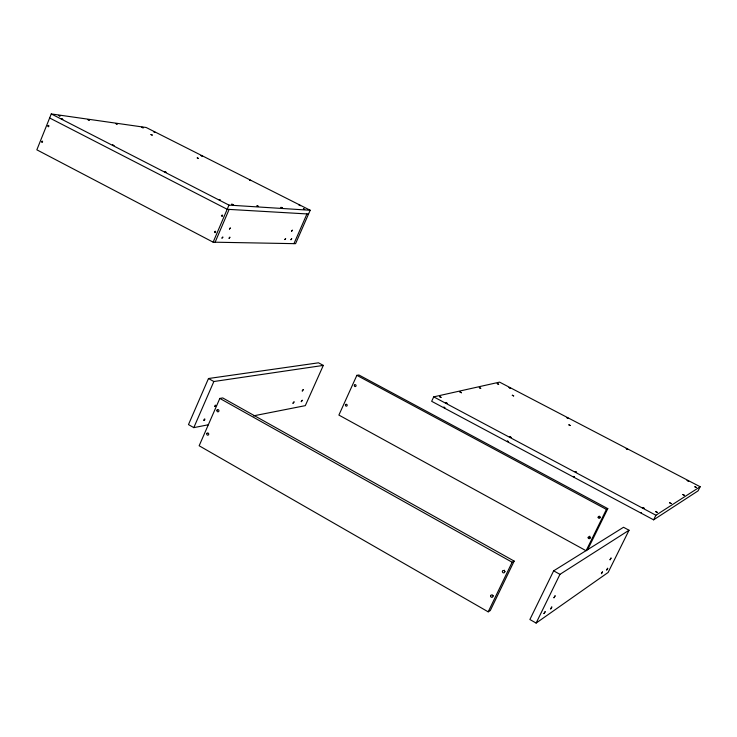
<?xml version="1.0" encoding="UTF-8"?>
<svg xmlns="http://www.w3.org/2000/svg" width="737" height="737" viewBox="0 0 737 737"><rect width="100%" height="100%" fill="white"/><g stroke="black" fill="none" stroke-linecap="round" stroke-linejoin="round"><path stroke-width="1.11" d="M51.268 113.931L36.85 149.823L213.131 242.169L295.574 243.68L310.194 210.257L146.156 127.492L51.268 113.931L228.977 205.107L310.194 210.257M213.131 242.169L228.977 205.107M215.112 242.206L229.143 209.4M253.491 415.861L305.302 405.645L323.313 365.405L318.504 362.816L208.479 378.523L188.479 424.595L193.803 427.635L208.442 424.742M193.803 427.635L213.859 381.517L323.313 365.405M219.829 398.422L199.156 445.765L488.198 611.839L490.298 610.531L514.159 561.097L222.74 397.934L219.829 398.422L512.132 562.23L514.159 561.097M293.952 243.652L306.951 213.933M356.865 375.336L338.891 415.078L586.118 550.742L606.422 509.414L607.804 508.641L358.901 374.995L356.865 375.336L606.422 509.414M433.725 396.865L431.67 401.306L653.618 519.834L698.086 490.851L700.15 486.742L499.575 382.125L433.725 396.865L655.912 515.237L700.15 486.742M488.198 611.839L512.132 562.23M553.653 570.834L529.885 619.513L536.121 623.069L608.126 572.456L629.029 530.244L623.52 527.268L553.653 570.834L559.963 574.344L629.029 530.244M536.121 623.069L559.963 574.344M587.564 549.848L607.804 508.641M653.618 519.834L655.912 515.237M507.332 441.085L508.235 441.749M308.545 214.025L227.189 209.29L49.637 117.984M507.544 441.104L508.106 441.306M641.476 512.86L640.868 512.602M444.089 407.183L444.853 407.533M444.733 407.81L443.656 407.192M208.479 378.523L213.859 381.517M573.183 476.452L574.353 476.867L573.994 476.471M505.094 571.562A1.225 1.142 57.5 0 1 504.449 570.217M493.348 595.92A1.225 1.133 57.6 0 1 492.758 595.192M600.369 517.494A1.013 0.967 50 0 1 599.586 516.287M590.659 537.826A1.013 0.958 50.7 0 1 589.849 536.149M41.539 141.661C42.497 144.314 43.271 139.505 41.539 141.661M47.85 125.953C48.817 128.616 49.591 123.788 47.85 125.953M214.522 231.823C215.563 234.633 216.429 229.612 214.522 231.823M221.45 215.619C222.491 218.428 223.357 213.389 221.45 215.619M203.827 420.237C205.255 421.223 205.126 416.663 203.827 420.237M221.994 238.069L222.832 237.139L221.994 238.069M214.596 406.474C215.996 407.487 215.895 402.909 214.596 406.474M229.465 229.023L230.257 228.028L229.465 229.023M229.078 238.235L229.87 237.24L229.078 238.235M284.897 239.534L285.615 238.613L284.897 239.534M291.631 231.169L292.34 230.248L291.631 231.169M290.968 239.682L291.677 238.76L290.968 239.682M292.976 403.222L294.026 401.941L292.976 403.222M302.262 390.96L303.248 389.624L302.262 390.96M301.276 401.637L302.253 400.302L301.276 401.637M543.98 613.58L545.14 611.728L543.98 613.58M550.696 608.919L551.801 607.039L550.696 608.919M553.966 597.753L555.081 595.865L553.966 597.753M601.429 573.644L602.415 571.958L601.429 573.644M606.726 569.959L607.693 568.301L606.726 569.959M610.043 559.761L611.019 558.093L610.043 559.761M304.648 209.354L303.377 208.801L304.639 209.382M300.42 205.614L299.158 205.07L300.42 205.614M696.345 487.498L694.899 486.798L696.345 487.498M282.317 207.926L281.009 207.355L282.317 207.926M684.249 495.227L682.766 494.499L684.249 495.227M688.634 481.187L687.206 480.487L688.634 481.187M671.214 503.564L669.675 502.809L671.214 503.564M657.34 512.436L655.755 511.644L657.34 512.436M258.411 206.388L257.056 205.835L258.411 206.388M644.138 508.272L642.526 507.526L644.138 508.272M250.737 180.547L249.484 180.021L250.727 180.565M233.205 204.775L231.805 204.195L233.205 204.775M220.225 200.105L218.825 199.497L220.206 200.123M627.694 449.395L626.303 448.713L627.694 449.395M576.583 472.288L575.026 471.514L576.583 472.288M202.196 156.051L200.971 155.516L202.196 156.051M198.502 158.483L197.249 157.939L198.502 158.483M570.281 425.535L568.89 424.853L570.281 425.535M568.338 418.432L566.965 417.759L568.338 418.432M166.369 172.476L164.987 171.878L166.369 172.476M510.981 437.354L509.46 436.599L510.981 437.354M513.671 395.926L512.307 395.253L513.671 395.926M152.227 135.083L150.993 134.549L152.227 135.083M154.761 132.116L153.545 131.591L154.761 132.116M510.492 388.252L509.147 387.598L510.492 388.252M143.162 127.814L141.919 127.298L143.162 127.814M498.645 384.263L497.272 383.627L498.645 384.263M113.876 145.558L112.521 144.968L113.876 145.558M480.727 388.335L479.345 387.653L480.727 388.335M447.239 403.406L445.765 402.669L447.239 403.406M461.463 392.72L459.999 392.038L461.463 392.72M441.03 397.363L439.565 396.626L441.03 397.363M117.091 124.111L115.838 123.567L117.091 124.111M89.251 120.149L87.943 119.643L89.251 120.149M62.709 119.311L61.364 118.721L62.709 119.311M59.955 115.995L58.592 115.423L59.955 115.995M216.991 410.187A1.133 1.023 80.3 0 0 217.995 411.836A1.133 1.023 80.3 0 0 218.76 410.094A1.133 1.023 80.3 0 0 216.991 410.187M206.793 433.54A1.133 1.013 79.2 0 0 207.788 435.189A1.133 1.013 79.2 0 0 208.543 433.457A1.133 1.013 79.2 0 0 206.793 433.54M502.394 571.378A1.234 1.142 57.6 0 0 503.933 572.842A1.234 1.142 57.6 0 0 504.311 570.816A1.234 1.142 57.6 0 0 502.394 571.378M490.602 596.132A1.234 1.133 57.7 0 0 492.417 597.173A1.234 1.133 57.7 0 0 492.27 595.091A1.234 1.133 57.7 0 0 490.602 596.132M598.168 517.346A1.023 0.967 50.2 0 0 599.706 518.175A1.023 0.967 50.2 0 0 599.577 516.453A1.023 0.967 50.2 0 0 598.168 517.346M588.172 537.706A1.023 0.958 50.8 0 0 589.711 538.544A1.023 0.958 50.8 0 0 589.582 536.822A1.023 0.958 50.8 0 0 588.172 537.706M354.396 385.193A0.949 0.884 78.9 0 0 355.262 386.566A0.949 0.884 78.9 0 0 355.925 385.11A0.949 0.884 78.9 0 0 354.396 385.193M345.524 404.788A0.949 0.875 77.6 0 0 346.39 406.161A0.949 0.875 77.6 0 0 347.044 404.714A0.949 0.875 77.6 0 0 345.524 404.788"/></g></svg>
